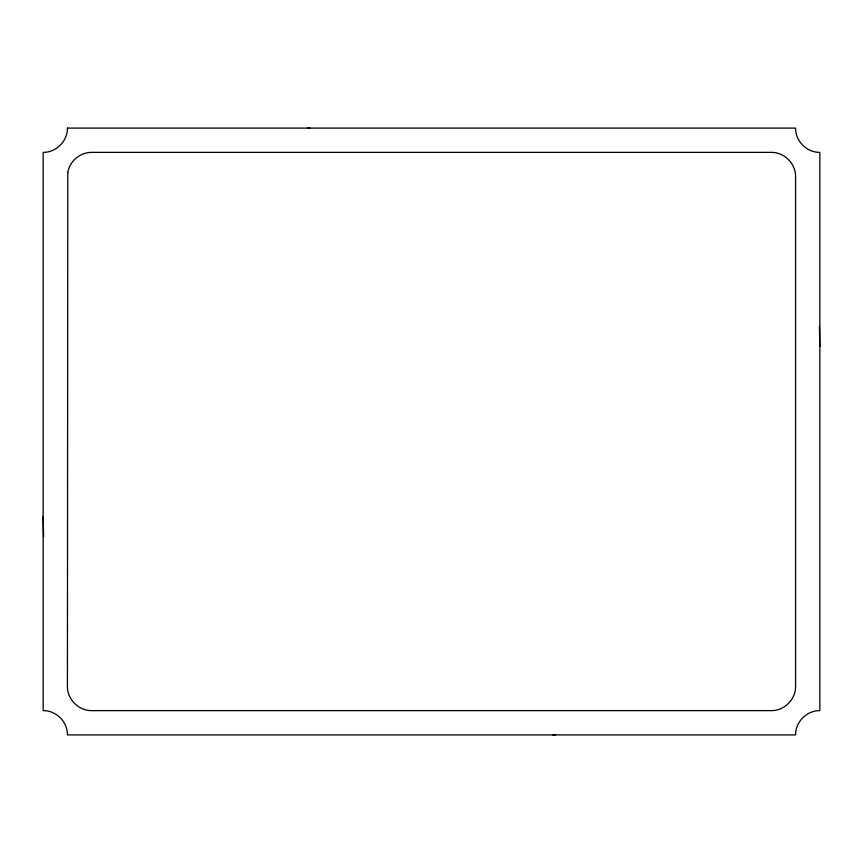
<?xml version="1.0" encoding="UTF-8"?>
<svg xmlns="http://www.w3.org/2000/svg" width="863" height="863" viewBox="0 0 863 863"><rect width="100%" height="100%" fill="white"/><g stroke="black" fill="none" stroke-linecap="round" stroke-linejoin="round"><path stroke-width="1.29" d="M307.455 128.145L310.141 128.102M552.859 734.898L555.545 734.855M819.419 326.419L819.85 346.548M43.15 516.452L43.582 536.581M67.422 128.102C67.648 141.079 56.127 152.6 43.15 152.373L43.15 710.627C56.127 710.4 67.648 721.921 67.422 734.898L795.578 734.898C795.352 721.921 806.873 710.4 819.85 710.627L819.85 152.373C806.873 152.6 795.352 141.079 795.578 128.102L67.422 128.102M67.789 172.427L67.422 686.355C67.195 699.332 78.716 710.853 91.694 710.627L771.306 710.627C784.284 710.853 795.805 699.332 795.578 686.355L795.578 176.645C795.805 163.668 784.284 152.147 771.306 152.373L91.694 152.373C80.237 152.255 69.666 161.133 67.789 172.427"/></g></svg>
